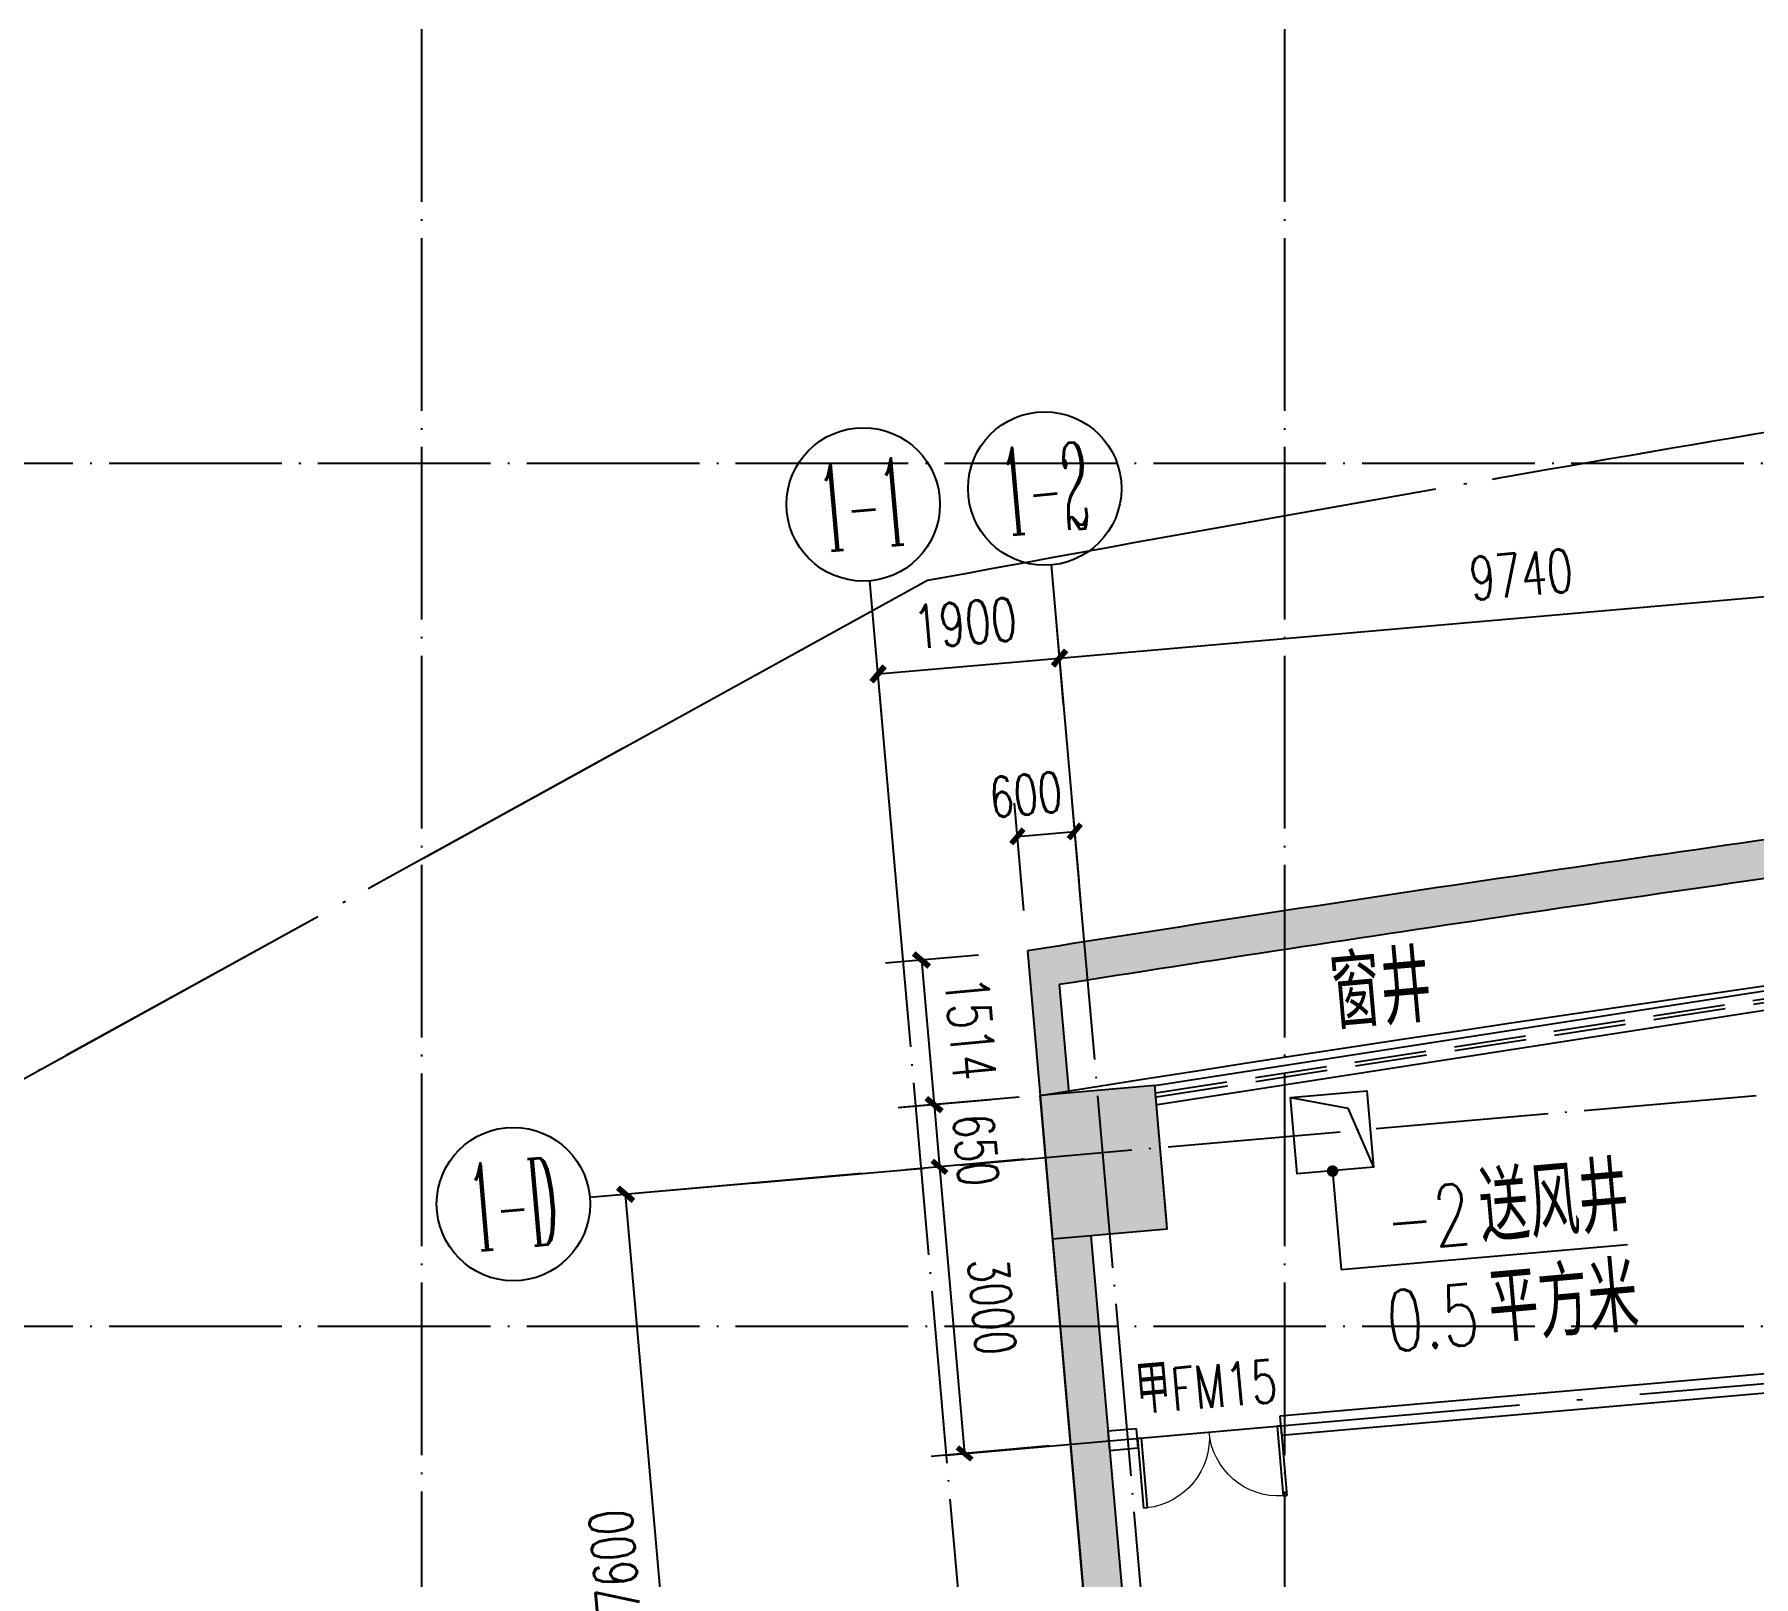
# Model space of a CAD drawing. Extents: x 246015 to 608740, y -108003 to 88400.
# Drawn here: x 312313 to 330241, y 30928 to 47009 of the extents above; entities that cross this region are included whole.
import ezdxf
from ezdxf.enums import TextEntityAlignment as Align

# ---------------------------------------------------------------- set-up
doc = ezdxf.new("R2010")
doc.units = 0
doc.header["$LTSCALE"] = 3000
doc.header["$MEASUREMENT"] = 0
doc.header["$PDMODE"] = 1
doc.linetypes.add('DASH', pattern=[0.35, 0.25, -0.1])
doc.linetypes.add('DOTE', pattern=[2.42, 2, -0.2, 0.02, -0.2])
doc.layers.get('0').update_dxf_attribs({"linetype": 'CONTINUOUS'})
doc.layers.get('DEFPOINTS').update_dxf_attribs({"linetype": 'CONTINUOUS'})
for name, color, linetype in [('AXIS', 3, 'CONTINUOUS'), ('AXIS_TEXT', 7, 'CONTINUOUS'), ('column', 9, 'CONTINUOUS'), ('DIM_LEAD', 3, 'CONTINUOUS'), ('dote', 1, 'DOTE'), ('PUB_DIM', 3, 'CONTINUOUS'), ('PUB_HATCH', 8, 'CONTINUOUS'), ('PUB_TEXT', 7, 'CONTINUOUS'), ('stair', 2, 'CONTINUOUS'), ('WALL', 9, 'CONTINUOUS'), ('WINDOW', 4, 'CONTINUOUS'), ('WINDOW_TEXT', 7, 'CONTINUOUS'), ('楼板洞口', 4, 'CONTINUOUS')]:
    doc.layers.add(name, color=color, linetype=linetype)
doc.layers.add('红线', color=7, linetype='CONTINUOUS', true_color=0xe0150b)
doc.styles.add('_TCH_AXIS', font='COMPLEX', dxfattribs={"bigfont": 'GBCBIG'})
doc.styles.add('_TCH_DIM', font='SIMPLEX', dxfattribs={"bigfont": 'GBCBIG'})
doc.styles.add('_TCH_WINDOW', font='SIMPLEX', dxfattribs={"bigfont": 'GBCBIG'})
doc.styles.add('COMPLEX', font='COMPLEX')
doc.styles.add('DIM_FONT', font='simplex.shx', dxfattribs={"width": 0.7, "bigfont": 'hztxt.shx'})
doc.dimstyles.new('DIMN140', dxfattribs={"dimscale": 1.4, "dimtxt": 300, "dimasz": 100, "dimexe": 250, "dimexo": 300, "dimgap": 150, "dimtad": 1, "dimdec": 0, "dimzin": 0, "dimdsep": 46, "dimtxsty": 'DIM_FONT', "dimblk": 'ARCHTICK', "dimcen": 0.09, "dimclrt": 7, "dimazin": 2, "dimtfac": 1, "dimtdec": 0, "dimtix": 1, "dimtmove": 2, "dimatfit": 3, "dimfxl": 0, "dimtolj": 1, "dimtzin": 0, "dimarcsym": 0})
doc.dimstyles.new('DIMN150', dxfattribs={"dimscale": 1.5, "dimtxt": 300, "dimasz": 100, "dimexe": 250, "dimexo": 300, "dimgap": 150, "dimtad": 1, "dimdec": 0, "dimzin": 0, "dimdsep": 46, "dimtxsty": 'DIM_FONT', "dimblk": 'ARCHTICK', "dimcen": 0.09, "dimclrt": 7, "dimazin": 2, "dimtfac": 1, "dimtdec": 0, "dimtix": 1, "dimtmove": 2, "dimatfit": 3, "dimfxl": 0, "dimtolj": 1, "dimtzin": 0, "dimarcsym": 0})

# ---------------------------------------------------------------- blocks, each defined once
blk = doc.blocks.new('_ARCHTICK')
at = {"color": 0, "linetype": 'ByBlock', "const_width": 0.4}
blk.add_lwpolyline([(-0.5, -0.5), (0.5, 0.5)], dxfattribs=at)
blk = doc.blocks.new('*D1138')
at = {"layer": 'AXIS', "color": 0, "lineweight": -2}
for p, q in [((0, 28085), (0, 28950)), ((1900, 28085), (1900, 28950)), ((0, 28575), (1900, 28575))]:
    blk.add_line(p, q, dxfattribs=at)
at = {"layer": 'DEFPOINTS', "color": 0}
for p in [(1900, 28575), (0, 27635), (1900, 27635)]:
    blk.add_point(p, dxfattribs=at)
at = {"layer": 'AXIS', "color": 0, "lineweight": -2, "xscale": 150, "yscale": 150, "zscale": 150, "rotation": 180}
blk.add_blockref('_ARCHTICK', (0, 28575), dxfattribs=at)
at = {"layer": 'AXIS', "color": 0, "lineweight": -2, "xscale": 150, "yscale": 150, "zscale": 150}
blk.add_blockref('_ARCHTICK', (1900, 28575), dxfattribs=at)
at = {"layer": 'AXIS', "color": 7, "insert": (950, 29025), "char_height": 450, "attachment_point": 5, "style": 'DIM_FONT'}
blk.add_mtext('\\A1;1900', dxfattribs=at)
blk = doc.blocks.new('*D1139')
at = {"layer": 'AXIS', "color": 0, "lineweight": -2}
for p, q in [((1900, 28085), (1900, 28950)), ((11640, 28085), (11640, 28950)), ((1900, 28575), (11640, 28575))]:
    blk.add_line(p, q, dxfattribs=at)
at = {"layer": 'DEFPOINTS', "color": 0}
for p in [(11640, 28575), (1900, 27635), (11640, 27635)]:
    blk.add_point(p, dxfattribs=at)
at = {"layer": 'AXIS', "color": 0, "lineweight": -2, "xscale": 150, "yscale": 150, "zscale": 150, "rotation": 180}
blk.add_blockref('_ARCHTICK', (1900, 28575), dxfattribs=at)
at = {"layer": 'AXIS', "color": 0, "lineweight": -2, "xscale": 150, "yscale": 150, "zscale": 150}
blk.add_blockref('_ARCHTICK', (11640, 28575), dxfattribs=at)
at = {"layer": 'AXIS', "color": 7, "insert": (6770, 29025), "char_height": 450, "attachment_point": 5, "style": 'DIM_FONT'}
blk.add_mtext('\\A1;9740', dxfattribs=at)
blk = doc.blocks.new('_AXISO')
blk.add_circle((0, 0), 0.5)
at = {"layer": 'AXIS_TEXT', "style": 'COMPLEX', "width": 1.041667}
blk.add_attdef('A', text='', height=0.56, dxfattribs=at).set_placement((-0.25, -0.28), (0.25, -0.28), align=Align.FIT)
blk = doc.blocks.new('*D1154')
at = {"layer": 'AXIS', "color": 0, "lineweight": -2}
for p, q in [((-1474, 23400), (-3470, 23400)), ((-3095, 15800), (-3095, 23400)), ((-1474, 15800), (-3470, 15800))]:
    blk.add_line(p, q, dxfattribs=at)
at = {"layer": 'DEFPOINTS', "color": 0}
for p in [(-3095, 23400), (-1024, 23400), (-1024, 15800)]:
    blk.add_point(p, dxfattribs=at)
at = {"layer": 'AXIS', "color": 0, "lineweight": -2, "xscale": 150, "yscale": 150, "zscale": 150}
for p, rotation in [((-3095, 23400), 90), ((-3095, 15800), 270)]:
    blk.add_blockref('_ARCHTICK', p, dxfattribs=dict(at, rotation=rotation))
at = {"layer": 'AXIS', "color": 7, "insert": (-3545, 19600), "char_height": 450, "attachment_point": 5, "rotation": 90, "style": 'DIM_FONT'}
blk.add_mtext('\\A1;7600', dxfattribs=at)
blk = doc.blocks.new('_FZH')
blk.add_lwpolyline([(-0.5, -0.5), (0.5, -0.5), (0.5, 0.5), (-0.5, 0.5)], close=True)
at = {"layer": 'PUB_HATCH'}
blk.add_solid([(-0.5, -0.5), (0.5, -0.5), (-0.5, 0.5), (0.5, 0.5)], dxfattribs=at)
blk = doc.blocks.new('*D78')
at = {"layer": 'DEFPOINTS', "color": 0}
for p in [(323162, 38698), (323266, 37506), (322668, 37453)]:
    blk.add_point(p, dxfattribs=at)
at = {"layer": 'PUB_DIM', "color": 0, "lineweight": -2}
for p, q in [((322632, 37872), (322533, 38994)), ((323229, 37924), (323131, 39047)), ((322564, 38646), (323162, 38698))]:
    blk.add_line(p, q, dxfattribs=at)
at = {"layer": 'PUB_DIM', "color": 0, "lineweight": -2, "xscale": 140, "yscale": 140, "zscale": 140}
for p, rotation in [((322564, 38646), 185.0000000017512), ((323162, 38698), 5.000000001751182)]:
    blk.add_blockref('_ARCHTICK', p, dxfattribs=dict(at, rotation=rotation))
at = {"layer": 'PUB_DIM', "color": 7, "insert": (322651, 39082), "char_height": 420, "attachment_point": 5, "rotation": 5, "style": 'DIM_FONT'}
blk.add_mtext('\\A1;600', dxfattribs=at)
blk = doc.blocks.new('*D85')
at = {"layer": 'DEFPOINTS', "color": 0}
for p in [(323056, 35315), (323318, 32327), (322013, 32212)]:
    blk.add_point(p, dxfattribs=at)
at = {"layer": 'PUB_DIM', "color": 0, "lineweight": -2}
for p, q in [((322638, 35279), (321403, 35171)), ((321751, 35201), (322013, 32212)), ((322899, 32290), (321664, 32182))]:
    blk.add_line(p, q, dxfattribs=at)
at = {"layer": 'PUB_DIM', "color": 0, "lineweight": -2, "xscale": 140, "yscale": 140, "zscale": 140}
for p, rotation in [((321751, 35201), 95.00000000175098), ((322013, 32212), 275.000000001751)]:
    blk.add_blockref('_ARCHTICK', p, dxfattribs=dict(at, rotation=rotation))
at = {"layer": 'PUB_DIM', "color": 7, "insert": (322300, 33743), "char_height": 420, "attachment_point": 5, "rotation": 275, "style": 'DIM_FONT'}
blk.add_mtext('\\A1;3000', dxfattribs=at)
blk = doc.blocks.new('*D86')
at = {"layer": 'DEFPOINTS', "color": 0}
for p in [(322999, 35963), (321751, 35201), (323056, 35315)]:
    blk.add_point(p, dxfattribs=at)
at = {"layer": 'PUB_DIM', "color": 0, "lineweight": -2}
for p, q in [((322581, 35926), (321346, 35818)), ((321695, 35849), (321751, 35201)), ((322638, 35279), (321403, 35171))]:
    blk.add_line(p, q, dxfattribs=at)
at = {"layer": 'PUB_DIM', "color": 0, "lineweight": -2, "xscale": 140, "yscale": 140, "zscale": 140}
for p, rotation in [((321695, 35849), 95.00000000174927), ((321751, 35201), 275.0000000017492)]:
    blk.add_blockref('_ARCHTICK', p, dxfattribs=dict(at, rotation=rotation))
at = {"layer": 'PUB_DIM', "color": 7, "insert": (322131, 35377), "char_height": 420, "attachment_point": 5, "rotation": 275, "style": 'DIM_FONT'}
blk.add_mtext('\\A1;650', dxfattribs=at)
blk = doc.blocks.new('*D1030')
at = {"layer": 'DEFPOINTS', "color": 0}
for p in [(322608, 37448), (322739, 35940), (321695, 35849)]:
    blk.add_point(p, dxfattribs=at)
at = {"layer": 'PUB_DIM', "color": 0, "lineweight": -2}
for p, q in [((322159, 37409), (321189, 37324)), ((321563, 37357), (321695, 35849)), ((322291, 35901), (321321, 35816))]:
    blk.add_line(p, q, dxfattribs=at)
at = {"layer": 'PUB_DIM', "color": 0, "lineweight": -2, "xscale": 150, "yscale": 150, "zscale": 150}
for p, rotation in [((321563, 37357), 95.0000000018058), ((321695, 35849), 275.0000000018059)]:
    blk.add_blockref('_ARCHTICK', p, dxfattribs=dict(at, rotation=rotation))
at = {"layer": 'PUB_DIM', "color": 7, "insert": (322077, 36642), "char_height": 450, "attachment_point": 5, "rotation": 275, "style": 'DIM_FONT'}
blk.add_mtext('\\A1;1514', dxfattribs=at)
blk = doc.blocks.new('$DorLib2D$00000002')
for p, q in [((-0.5, 0), (-0.5, 0.4875)), ((-0.475, 0.4875), (-0.5, 0.4875)), ((-0.475, 0), (-0.475, 0.4875)), ((0.475, 0), (0.475, 0.4875)), ((0.475, 0.4875), (0.5, 0.4875)), ((0.5, 0), (0.5, 0.4875)), ((-0.5, 0), (-0.475, 0)), ((0.5, 0), (0.475, 0))]:
    blk.add_line(p, q)
at = {"lineweight": 13}
for centre, start, end in [((-0.4875, 0), 0, 88.53072), ((0.4875, 0), 91.46928, 180)]:
    blk.add_arc(centre, 0.4875, start, end, dxfattribs=at)
blk = doc.blocks.new('1-1')
at = {"layer": 'PUB_HATCH'}
blk.add_hatch(color=256, dxfattribs=at).paths.add_polyline_path([(1300.1, 15750), (1300.1, 17100), (1700, 17100), (1700, 22550), (1300, 22550), (1300, 23873.5), (1300, 23873.5), (1300, 15750)])
at = {"layer": 'AXIS'}
for p, q in [((0, 26246.3), (0, 29550.1)), ((1900, 26246.3), (1900, 29550.1)), ((-623.9, 23400), (-3470.1, 23400))]:
    blk.add_line(p, q, dxfattribs=at)
at = {"layer": 'dote', "ltscale": 0.3}
for p, q in [((0, 2892), (0, 26246.3, 0)), ((1900, 2591.9), (1900, 26246.3, 0)), ((-1773, 23400, 0), (74978.6, 23400, 0))]:
    blk.add_line(p, q, dxfattribs=at)
at = {"layer": 'WALL'}
for p, q in [((1300, 22550), (1300, 15750)), ((1700, 22550), (1700, 17100))]:
    blk.add_line(p, q, dxfattribs=at)
at = {"layer": 'AXIS'}
ref = blk.add_blockref('_AXISO', (0, 30350.1), dxfattribs=dict(at, xscale=1600, yscale=1600, zscale=1600))
ref.add_attrib('A', '1-1', dxfattribs={"layer": 'AXIS_TEXT', "height": 905.1, "style": '_TCH_AXIS', "width": 0.42}).set_placement((-452.5, 29897.5), (452.5, 29897.5), align=Align.FIT)
ref = blk.add_blockref('_AXISO', (1900, 30350.1), dxfattribs=dict(at, xscale=1600, yscale=1600, zscale=1600))
ref.add_attrib('A', '1-2', dxfattribs={"layer": 'AXIS_TEXT', "height": 905.1, "style": '_TCH_AXIS', "width": 0.381818}).set_placement((1447.5, 29897.5), (2352.5, 29897.5), align=Align.FIT)
ref = blk.add_blockref('_AXISO', (-4270.1, 23400), dxfattribs=dict(at, xscale=1600, yscale=1600, zscale=1600))
ref.add_attrib('A', '1-D', dxfattribs={"layer": 'AXIS_TEXT', "height": 905.1, "style": '_TCH_AXIS', "width": 0.362069}).set_placement((-4722.6, 22947.5), (-3817.5, 22947.5), align=Align.FIT)
at = {"layer": 'column', "xscale": 1200, "yscale": 1499.999999999971, "zscale": 1499.999999999971}
blk.add_blockref('_FZH', (1900, 23300), dxfattribs=at)
at = {"layer": 'AXIS'}
for p1, p2, distance, picture, middle in [((0, 27634.7), (1900, 27634.7), 940.8, '*D1138', (950, 29025.4)), ((1900, 27634.7), (11640, 27634.7), 940.8, '*D1139', (6770, 29025.4)), ((-1023.9, 15800), (-1023.9, 23400), 2071.2, '*D1154', (-3545.1, 19600))]:
    dim = blk.add_aligned_dim(p1=p1, p2=p2, distance=distance, dimstyle='DIMN150', dxfattribs=at)
    dim.commit()
    dim.dimension.update_dxf_attribs({"geometry": picture, "text_midpoint": middle})

msp = doc.modelspace()

# ---------------------------------------------------------------- hatches: boundary and pattern name
at = {"layer": 'PUB_HATCH'}
for points in [[(332553.3, 38514.8), (332816, 38954.8, 0.0050398), (322668.2, 37453.2), (323000.2, 37100.7, -0.0047483)], [(323000.2, 37100.7), (322668.2, 37453.2), (322800.2, 35945.3), (323099, 35971.4)]]:
    msp.add_hatch(color=256, dxfattribs=at).paths.add_polyline_path(points)

# ---------------------------------------------------------------- linework, layer by layer
at = {"layer": 'DIM_LEAD'}
for p, q in [((325850.6, 35156), (325940.4, 34129.1)), ((325940.4, 34129.1), (328925.2, 34390.2))]:
    msp.add_line(p, q, dxfattribs=at)
at = {"layer": 'DIM_LEAD', "const_width": 60}
msp.add_lwpolyline([(325845.3, 35185.6, 1), (325855.8, 35126.5, 1)], format="xyb", close=True, dxfattribs=at)
at = {"layer": 'dote', "ltscale": 0.3}
for p, q in [((316353.9, -81061.4), (316353.9, 53538.6)), ((325353.9, -81061.4), (325353.9, 53538.6)), ((295667.9, 42538.6), (554353.9, 42538.6)), ((295667.9, 33538.6), (554353.9, 33538.6))]:
    msp.add_line(p, q, dxfattribs=at)
at = {"layer": 'dote'}
msp.add_line((321823.2, 32195.9, 0), (333020.5, 33175.5, 0), dxfattribs=at)
at = {"layer": 'stair'}
msp.add_lwpolyline([(299553.9, 3467.8), (299553.9, 28838.6), (316453.9, 28838.6), (316453.9, 27409.7), (323493.1, 28025.5), (322800.2, 35945.3, -0.0349916), (393128.8, 42129.1), (393066.7, 42838.6), (467189.2, 42838.6), (467163, 42538.6), (467127.7, 42135.3, -0.0358539), (537955.2, 35916.1), (536854.9, 23339.1), (538648, 23182.2), (537798.3, 13438.6), (553653.9, 13438.6), (553653.9, -20761.4), (454653.9, -20761.4), (454653.9, -29761.4), (393186.2, -29761.4), (325560.9, -48546.2), (299553.9, 3467.8)], format="xyb", close=True, dxfattribs=at)
at = {"layer": 'WALL'}
for p, q in [((322668.2, 37453.2), (322800.2, 35945.3)), ((323000.2, 37100.7), (323099, 35971.4)), ((323099, 35971.4), (322800.2, 35945.3)), ((333011.7, 33275.1), (325301.2, 32600.5)), ((325318.6, 32401.3), (333029.2, 33075.9)), ((323806.9, 32469.8), (323508, 32443.7)), ((323824.3, 32270.6), (323806.9, 32469.8)), ((325301.2, 32600.5), (325318.6, 32401.3)), ((323508, 32443.7), (323525.5, 32244.4)), ((323525.5, 32244.4), (323824.3, 32270.6))]:
    msp.add_line(p, q, dxfattribs=at)
for radius, start, end in [(508870, 97.839814, 98.994852), (508470, 97.875897, 98.964113)]:
    msp.add_arc((402227.9, -465158.9), radius, start, end, dxfattribs=at)
at = {"layer": 'WINDOW'}
for p, q in [((323995.6, 36049.9), (332651.6, 37391.8, 0)), ((324026.2, 35852.2), (332682.2, 37194.2, 0))]:
    msp.add_line(p, q, dxfattribs=at)
at = {"layer": 'WINDOW', "linetype": 'DASH'}
for p, q in [((324007.9, 35970.8), (332663.8, 37312.8, 0)), ((324014, 35931.3), (332670, 37273.3, 0))]:
    msp.add_line(p, q, dxfattribs=at)
at = {"layer": '楼板洞口'}
msp.add_line((324122, 34605.4, 0), (324052.3, 35402.3), dxfattribs=at)
at = {"layer": '楼板洞口', "color": 4, "elevation": 0}
msp.add_lwpolyline([(325411.9, 35923.5), (326208.8, 35993.2), (326278.6, 35196.1), (325481.6, 35126.4)], close=True, dxfattribs=at)
msp.add_lwpolyline([(325411.9, 35923.5), (326008.8, 35810.9), (326278.6, 35196.1)], dxfattribs=at)
at = {"layer": '红线', "linetype": 'DOTE'}
msp.add_lwpolyline([(321625.8, 41313.5), (283782, 20451.8), (327022.4, -69761.6, -0.1186699), (571935, -34205), (582107, -28597.6), (543576.1, 41298.8, 0.0913964), (321625.8, 41313.5)], format="xyb", dxfattribs=at)
at = {"layer": '红线', "color": 31, "linetype": 'DOTE', "ltscale": 0.5}
msp.add_lwpolyline([(321625.8, 41313.5), (283782, 20451.8), (327022.4, -69761.6, -0.1186699), (571935, -34205), (582107, -28597.6), (543576.1, 41298.8, 0.0913964), (321625.8, 41313.5)], format="xyb", dxfattribs=at)

# ---------------------------------------------------------------- block references
at = {"layer": 'WALL', "rotation": 5.000000001750998}
msp.add_blockref('1-1', (323601.2, 11873.5), dxfattribs=at)
at = {"layer": 'WINDOW', "xscale": 1500, "yscale": -1500, "zscale": 1500, "rotation": 5.000000001476553}
msp.add_blockref('$DorLib2D$00000002', (324562.8, 32435.6), dxfattribs=at)

# ---------------------------------------------------------------- texts
at = {"layer": 'PUB_TEXT'}
for s, height, rotation, style, width, p in [('窗井', 750, 5.00033, 'DIM_FONT', 0.7, (325863.3, 36631)), ('-2', 637.5, 5, '_TCH_DIM', 0.705882, (326427.9, 34322.3)), ('0.5', 637.5, 5, '_TCH_DIM', 0.705882, (326442, 33269.5))]:
    msp.add_text(s, height=height, rotation=rotation, dxfattribs=dict(at, style=style, width=width)).set_placement(p)
at = {"layer": 'PUB_TEXT', "style": '_TCH_DIM'}
for s, p in [('送风井', (327409.9, 34408.2)), ('平方米', (327509.4, 33362.9))]:
    msp.add_text(s, height=723.4, rotation=5, dxfattribs=at).set_placement(p)
at = {"layer": 'WINDOW_TEXT', "style": '_TCH_WINDOW'}
msp.add_text('甲', height=506.4, rotation=5, dxfattribs=at).set_placement((323819.4, 32621.5))
at = {"layer": 'WINDOW_TEXT', "style": '_TCH_WINDOW', "width": 0.705882}
msp.add_text('FM15', height=446.25, rotation=5, dxfattribs=at).set_placement((324186.6, 32653.6))

# ---------------------------------------------------------------- dimensions: what is measured, and where the dimension line sits
at = {"layer": 'PUB_DIM'}
for base, p1, p2, angle, picture, middle in [((323161.6, 38698.1), (322668.2, 37453.2), (323266, 37505.5), 5, '*D78', (322651, 39081.8)), ((321751.3, 35201), (322999.4, 35962.7), (323056.1, 35315.2), 275, '*D86', (322130.6, 35376.6))]:
    dim = msp.add_linear_dim(base=base, p1=p1, p2=p2, angle=angle, dimstyle='DIMN140', dxfattribs=at)
    dim.commit()
    dim.dimension.update_dxf_attribs({"geometry": picture, "text_midpoint": middle, "dimtype": 129})
for p1, p2, distance, dimstyle, picture, middle in [((322607.6, 37447.9), (322739.5, 35940), -1048.9, 'DIMN150', '*D1030', (322076.9, 36641.8)), ((323056.1, 35315.2), (323317.5, 32326.6), -1309.8, 'DIMN140', '*D85', (322300.4, 33743.4))]:
    dim = msp.add_aligned_dim(p1=p1, p2=p2, distance=distance, dimstyle=dimstyle, dxfattribs=at)
    dim.commit()
    dim.dimension.update_dxf_attribs({"geometry": picture, "text_midpoint": middle})

doc.saveas('drawing.dxf')
